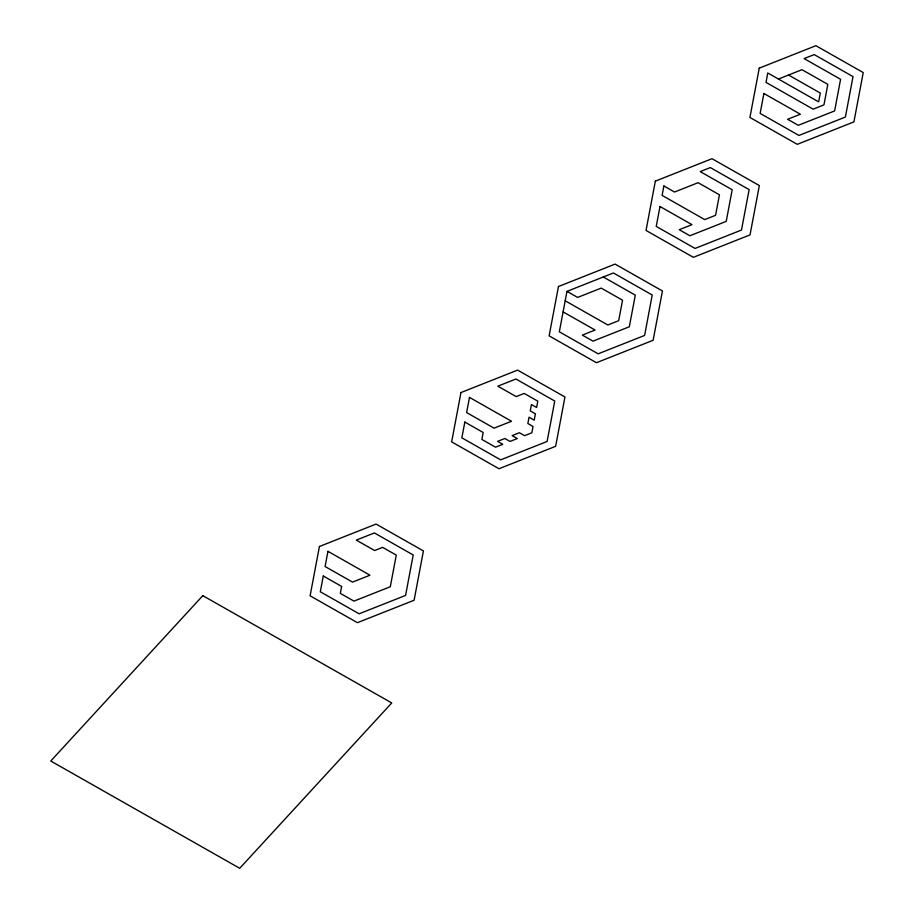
<?xml version="1.0" encoding="UTF-8"?>
<svg xmlns="http://www.w3.org/2000/svg" width="914" height="914" viewBox="0 0 914 914"><rect width="100%" height="100%" fill="white"/><g stroke="black" fill="none" stroke-linecap="round" stroke-linejoin="round"><path stroke-width="1.37" d="M566.977 291.372L559.334 331.805L598.144 353.832L644.599 335.438L652.23 295.005L613.42 272.978L566.977 291.372L577.637 297.427L601.206 288.093L622.537 300.203L618.664 320.711L607.844 324.996L565.195 300.786M778.431 79.038L802.001 69.693L827.833 84.362L823.96 104.882L813.152 109.166L766.001 82.386L767.771 72.983L818.636 101.854L820.304 93.057L788.554 75.028M603.309 276.988L635.299 295.142L629.323 326.766L592.992 341.151L582.332 335.107L595.094 330.045L563.104 311.891M319.42 546.503L310.109 595.814L357.443 622.685L414.099 600.247L423.422 550.936L376.077 524.065L319.42 546.503M323.293 576.003L320.311 591.769L359.122 613.808L405.576 595.414L413.208 554.981L374.397 532.942L356.289 540.117L374.637 550.536L382.635 547.372L396.276 555.118L390.301 586.742L353.969 601.126L340.339 593.38L341.653 586.422L323.293 576.003M327.955 551.336L325.087 566.52L352.541 582.115L369.976 575.203L327.955 551.336M460.964 392.552L451.653 441.873L498.987 468.745L555.643 446.306L564.955 396.996L517.621 370.113L460.964 392.552M464.838 422.062L461.856 437.829L500.666 459.856L547.109 441.462L554.752 401.04L515.942 379.002L497.822 386.176L516.182 396.596L524.179 393.431L537.809 401.166L536.621 407.495L531.434 404.559L530.246 410.877L535.421 413.825L534.222 420.143L529.046 417.207L527.858 423.525L533.033 426.472L531.834 432.79L524.567 435.67L519.392 432.733L512.126 435.612L517.301 438.549L510.035 441.428L504.859 438.492L497.593 441.359L502.78 444.307L495.514 447.186L481.872 439.44L483.186 432.482L464.838 422.062M469.499 397.396L466.62 412.58L494.074 428.163L511.52 421.263L469.499 397.396M558.454 286.528L549.131 335.849L596.465 362.721L653.122 340.282L662.444 290.972L615.099 264.089L558.454 286.528M655.349 181.132L646.038 230.454L693.372 257.325L750.028 234.887L759.34 185.576L712.006 158.693L655.349 181.132M659.999 206.495L656.241 226.409L695.051 248.437L741.494 230.042L749.137 189.621L710.327 167.582L700.204 171.592L732.194 189.746L726.219 221.371L689.899 235.766L679.239 229.711L691.989 224.661L659.999 206.495M663.884 185.976L662.102 195.39L704.751 219.6L715.559 215.316L719.444 194.808L698.113 182.697L674.543 192.031L663.884 185.976M759.248 68.139L749.926 117.449L797.271 144.332L853.916 121.893L863.239 72.572L815.905 45.7L759.248 68.139M763.898 93.491L760.14 113.405L798.95 135.443L845.393 117.049L853.025 76.616L814.225 54.589L804.103 58.587L840.594 79.312L834.619 110.937L798.288 125.321L787.628 119.266L800.39 114.216L763.898 93.491M202.805 595.654L50.761 761.019L239.719 868.3L391.752 702.946L202.805 595.654"/></g></svg>
